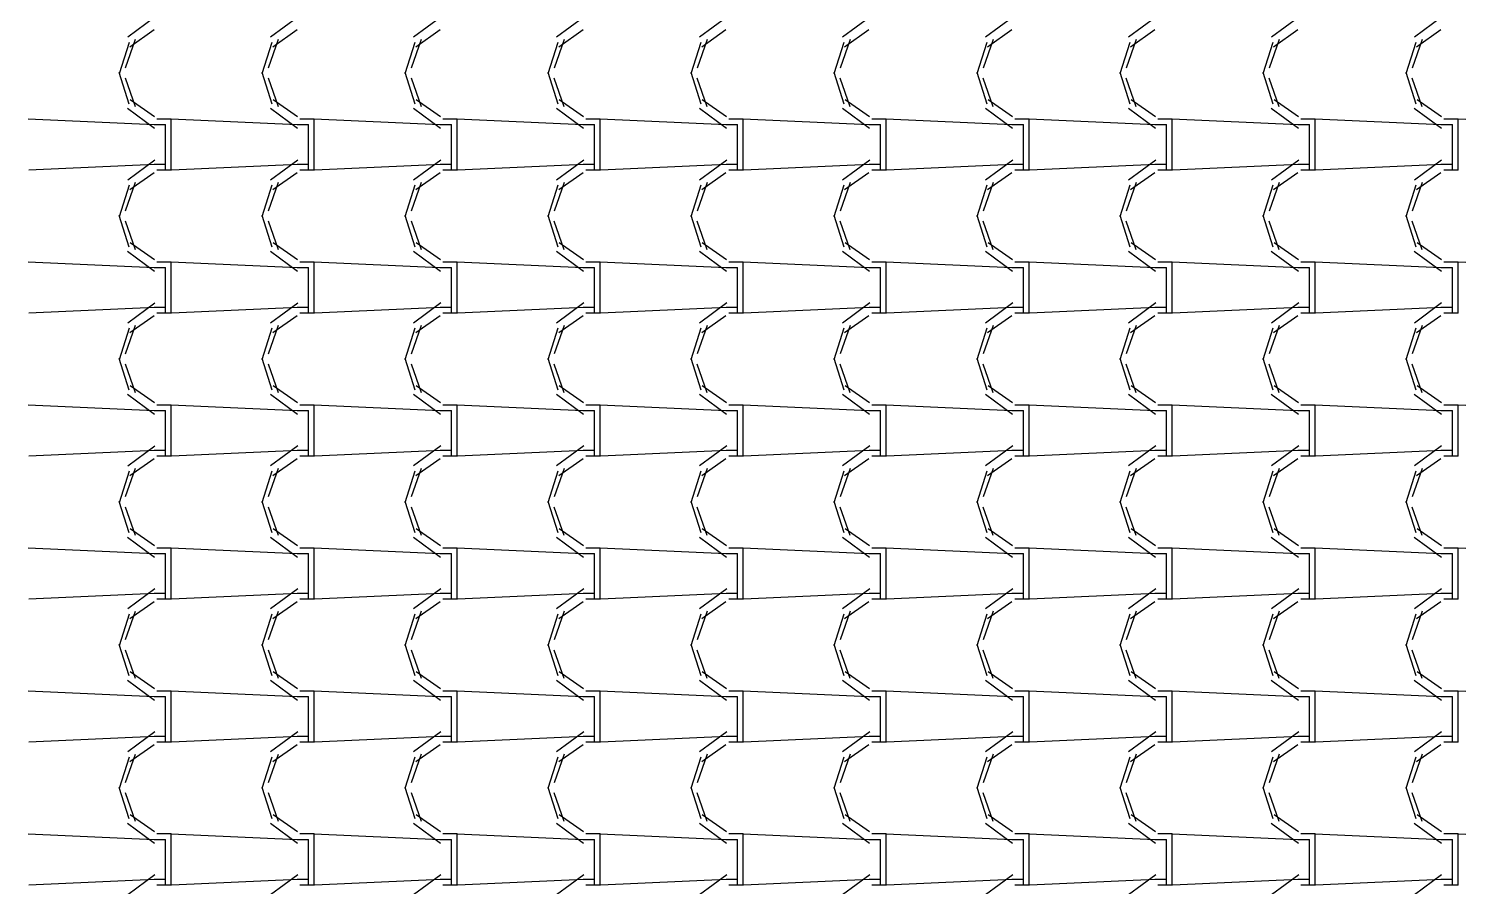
# Model space of a CAD drawing. Header units: millimetres. Extents: x -336 to -33, y -135 to 770.
# Drawn here: x -68.374 to -65.374, y 717.778 to 719.578 of the extents above; entities that cross this region are included whole.
import ezdxf

# ---------------------------------------------------------------- set-up
doc = ezdxf.new("R2010")
doc.units = ezdxf.units.MM
doc.header["$LTSCALE"] = 50
doc.header["$MEASUREMENT"] = 0
doc.layers.add('-HIDRO', color=8, linetype='CONTINUOUS')

msp = doc.modelspace()

# ---------------------------------------------------------------- linework, layer by layer
at = {"layer": '-HIDRO', "linetype": 'Continuous'}
for p, q in [((-68.1095, 719.6019), (-68.1665, 719.5599)), ((-67.8095, 719.6019), (-67.8665, 719.5599)), ((-67.5095, 719.6019), (-67.5665, 719.5599)), ((-67.2095, 719.6019), (-67.2665, 719.5599)), ((-66.9095, 719.6019), (-66.9665, 719.5599)), ((-66.6095, 719.602), (-66.6665, 719.56)), ((-66.3095, 719.602), (-66.3665, 719.56)), ((-66.0095, 719.602), (-66.0665, 719.56)), ((-65.7095, 719.602), (-65.7665, 719.56)), ((-65.4095, 719.602), (-65.4665, 719.56)), ((-68.1111, 719.5751), (-68.1621, 719.5391)), ((-67.8111, 719.5751), (-67.8621, 719.5391)), ((-67.5111, 719.5751), (-67.5621, 719.5391)), ((-67.2111, 719.5751), (-67.2621, 719.5391)), ((-66.9111, 719.5751), (-66.9621, 719.5391)), ((-66.6111, 719.5751), (-66.6621, 719.5391)), ((-66.3111, 719.5751), (-66.3621, 719.5391)), ((-66.0111, 719.5751), (-66.0621, 719.5391)), ((-65.7111, 719.5751), (-65.7621, 719.5391)), ((-65.4111, 719.5751), (-65.4621, 719.5391)), ((-68.1637, 719.5489), (-68.1847, 719.4829)), ((-68.1506, 719.5549), (-68.1716, 719.4949)), ((-67.8637, 719.5489), (-67.8847, 719.4829)), ((-67.8506, 719.5549), (-67.8716, 719.4949)), ((-67.5637, 719.5489), (-67.5847, 719.4829)), ((-67.5506, 719.5549), (-67.5716, 719.4949)), ((-67.2637, 719.5489), (-67.2847, 719.4829)), ((-67.2506, 719.555), (-67.2716, 719.495)), ((-66.9637, 719.5489), (-66.9847, 719.4829)), ((-66.9506, 719.555), (-66.9716, 719.495)), ((-66.6637, 719.5489), (-66.6847, 719.4829)), ((-66.6506, 719.555), (-66.6716, 719.495)), ((-66.3637, 719.5489), (-66.3847, 719.4829)), ((-66.3506, 719.555), (-66.3716, 719.495)), ((-66.0637, 719.5489), (-66.0847, 719.4829)), ((-66.0506, 719.555), (-66.0716, 719.495)), ((-65.7637, 719.5489), (-65.7847, 719.4829)), ((-65.7506, 719.555), (-65.7716, 719.495)), ((-65.4637, 719.5489), (-65.4847, 719.4829)), ((-65.4506, 719.555), (-65.4716, 719.495)), ((-68.1849, 719.4861), (-68.1639, 719.4201)), ((-68.172, 719.4745), (-68.151, 719.4145)), ((-67.8849, 719.4861), (-67.8639, 719.4201)), ((-67.872, 719.4745), (-67.851, 719.4145)), ((-67.5849, 719.4861), (-67.5639, 719.4201)), ((-67.572, 719.4745), (-67.551, 719.4145)), ((-67.2849, 719.4861), (-67.2639, 719.4201)), ((-67.272, 719.4745), (-67.251, 719.4145)), ((-66.9849, 719.4861), (-66.9639, 719.4201)), ((-66.972, 719.4745), (-66.951, 719.4145)), ((-66.6849, 719.4861), (-66.6639, 719.4201)), ((-66.672, 719.4745), (-66.651, 719.4145)), ((-66.3849, 719.4861), (-66.3639, 719.4201)), ((-66.372, 719.4745), (-66.351, 719.4145)), ((-66.0849, 719.4861), (-66.0639, 719.4201)), ((-66.072, 719.4745), (-66.051, 719.4145)), ((-65.7849, 719.4861), (-65.7639, 719.4201)), ((-65.772, 719.4745), (-65.751, 719.4145)), ((-65.4849, 719.4861), (-65.4639, 719.4201)), ((-65.472, 719.4745), (-65.451, 719.4145)), ((-68.1611, 719.429), (-68.1101, 719.393)), ((-67.8611, 719.429), (-67.8101, 719.393)), ((-67.5611, 719.429), (-67.5101, 719.393)), ((-67.2611, 719.429), (-67.2101, 719.393)), ((-66.9611, 719.429), (-66.9101, 719.393)), ((-66.6611, 719.429), (-66.6101, 719.393)), ((-66.3611, 719.429), (-66.3101, 719.393)), ((-66.0611, 719.429), (-66.0101, 719.393)), ((-65.7611, 719.429), (-65.7101, 719.393)), ((-65.4611, 719.429), (-65.4101, 719.393)), ((-68.1112, 719.3757), (-68.3752, 719.3877)), ((-68.1669, 719.4105), (-68.1099, 719.3685)), ((-68.105, 719.3885), (-68.075, 719.3885)), ((-67.8112, 719.3757), (-68.0752, 719.3877)), ((-68.075, 719.2925), (-68.075, 719.3885)), ((-67.8669, 719.4105), (-67.8099, 719.3685)), ((-67.805, 719.3885), (-67.775, 719.3885)), ((-67.5112, 719.3757), (-67.7752, 719.3877)), ((-67.775, 719.2925), (-67.775, 719.3885)), ((-67.5669, 719.4105), (-67.5099, 719.3685)), ((-67.505, 719.3885), (-67.475, 719.3885)), ((-67.2112, 719.3757), (-67.4752, 719.3877)), ((-67.475, 719.2925), (-67.475, 719.3885)), ((-67.2669, 719.4105), (-67.2099, 719.3685)), ((-67.205, 719.3885), (-67.175, 719.3885)), ((-66.9112, 719.3757), (-67.1752, 719.3877)), ((-67.175, 719.2925), (-67.175, 719.3885)), ((-66.9669, 719.4105), (-66.9099, 719.3685)), ((-66.905, 719.3885), (-66.875, 719.3885)), ((-66.6112, 719.3757), (-66.8752, 719.3877)), ((-66.875, 719.2925), (-66.875, 719.3885)), ((-66.6669, 719.4105), (-66.6099, 719.3685)), ((-66.605, 719.3885), (-66.575, 719.3885)), ((-66.3112, 719.3757), (-66.5752, 719.3877)), ((-66.575, 719.2925), (-66.575, 719.3885)), ((-66.3669, 719.4105), (-66.3099, 719.3685)), ((-66.305, 719.3885), (-66.275, 719.3885)), ((-66.0112, 719.3757), (-66.2752, 719.3877)), ((-66.275, 719.2925), (-66.275, 719.3885)), ((-66.0669, 719.4105), (-66.0099, 719.3685)), ((-66.005, 719.3885), (-65.975, 719.3885)), ((-65.7112, 719.3757), (-65.9752, 719.3877)), ((-65.975, 719.2925), (-65.975, 719.3885)), ((-65.7669, 719.4105), (-65.7099, 719.3685)), ((-65.705, 719.3885), (-65.675, 719.3885)), ((-65.4112, 719.3757), (-65.6752, 719.3877)), ((-65.675, 719.2925), (-65.675, 719.3885)), ((-65.4669, 719.4105), (-65.4099, 719.3685)), ((-65.405, 719.3885), (-65.375, 719.3885)), ((-65.1112, 719.3757), (-65.3752, 719.3877)), ((-65.375, 719.2925), (-65.375, 719.3885)), ((-68.111, 719.3765), (-68.087, 719.3765)), ((-68.087, 719.2925), (-68.087, 719.3765)), ((-67.811, 719.3765), (-67.787, 719.3765)), ((-67.787, 719.2925), (-67.787, 719.3765)), ((-67.511, 719.3765), (-67.487, 719.3765)), ((-67.487, 719.2925), (-67.487, 719.3765)), ((-67.211, 719.3765), (-67.187, 719.3765)), ((-67.187, 719.2925), (-67.187, 719.3765)), ((-66.911, 719.3765), (-66.887, 719.3765)), ((-66.887, 719.2925), (-66.887, 719.3765)), ((-66.611, 719.3765), (-66.587, 719.3765)), ((-66.587, 719.2925), (-66.587, 719.3765)), ((-66.311, 719.3765), (-66.287, 719.3765)), ((-66.287, 719.2925), (-66.287, 719.3765)), ((-66.011, 719.3765), (-65.987, 719.3765)), ((-65.987, 719.2925), (-65.987, 719.3765)), ((-65.711, 719.3765), (-65.687, 719.3765)), ((-65.687, 719.2925), (-65.687, 719.3765)), ((-65.411, 719.3765), (-65.387, 719.3765)), ((-65.387, 719.2925), (-65.387, 719.3765)), ((-68.1097, 719.2924), (-68.3737, 719.2804)), ((-68.1095, 719.3019), (-68.1665, 719.2599)), ((-68.087, 719.2925), (-68.111, 719.2925)), ((-68.087, 719.2805), (-68.087, 719.2925)), ((-68.075, 719.2805), (-68.075, 719.2925)), ((-67.8097, 719.2924), (-68.0737, 719.2804)), ((-67.8095, 719.3019), (-67.8665, 719.2599)), ((-67.787, 719.2925), (-67.811, 719.2925)), ((-67.787, 719.2805), (-67.787, 719.2925)), ((-67.775, 719.2805), (-67.775, 719.2925)), ((-67.5097, 719.2924), (-67.7737, 719.2804)), ((-67.5095, 719.3019), (-67.5665, 719.2599)), ((-67.487, 719.2925), (-67.511, 719.2925)), ((-67.487, 719.2805), (-67.487, 719.2925)), ((-67.475, 719.2805), (-67.475, 719.2925)), ((-67.2097, 719.2924), (-67.4737, 719.2804)), ((-67.2095, 719.302), (-67.2665, 719.26)), ((-67.187, 719.2925), (-67.211, 719.2925)), ((-67.187, 719.2805), (-67.187, 719.2925)), ((-67.175, 719.2805), (-67.175, 719.2925)), ((-66.9097, 719.2924), (-67.1737, 719.2804)), ((-66.9095, 719.302), (-66.9665, 719.26)), ((-66.887, 719.2925), (-66.911, 719.2925)), ((-66.887, 719.2805), (-66.887, 719.2925)), ((-66.875, 719.2805), (-66.875, 719.2925)), ((-66.6097, 719.2924), (-66.8737, 719.2804)), ((-66.6095, 719.302), (-66.6665, 719.26)), ((-66.587, 719.2925), (-66.611, 719.2925)), ((-66.587, 719.2805), (-66.587, 719.2925)), ((-66.575, 719.2805), (-66.575, 719.2925)), ((-66.3097, 719.2924), (-66.5737, 719.2804)), ((-66.3095, 719.302), (-66.3665, 719.26)), ((-66.287, 719.2925), (-66.311, 719.2925)), ((-66.287, 719.2805), (-66.287, 719.2925)), ((-66.275, 719.2805), (-66.275, 719.2925)), ((-66.0097, 719.2924), (-66.2737, 719.2804)), ((-66.0095, 719.302), (-66.0665, 719.26)), ((-65.987, 719.2925), (-66.011, 719.2925)), ((-65.987, 719.2805), (-65.987, 719.2925)), ((-65.975, 719.2805), (-65.975, 719.2925)), ((-65.7097, 719.2924), (-65.9737, 719.2804)), ((-65.7095, 719.302), (-65.7665, 719.26)), ((-65.687, 719.2925), (-65.711, 719.2925)), ((-65.687, 719.2805), (-65.687, 719.2925)), ((-65.675, 719.2805), (-65.675, 719.2925)), ((-65.4097, 719.2924), (-65.6737, 719.2804)), ((-65.4095, 719.302), (-65.4665, 719.26)), ((-65.387, 719.2925), (-65.411, 719.2925)), ((-65.387, 719.2805), (-65.387, 719.2925)), ((-65.375, 719.2805), (-65.375, 719.2925)), ((-68.1111, 719.2751), (-68.1621, 719.2391)), ((-68.075, 719.2805), (-68.105, 719.2805)), ((-67.8111, 719.2751), (-67.8621, 719.2391)), ((-67.775, 719.2805), (-67.805, 719.2805)), ((-67.5111, 719.2751), (-67.5621, 719.2391)), ((-67.475, 719.2805), (-67.505, 719.2805)), ((-67.2111, 719.2751), (-67.2621, 719.2391)), ((-67.175, 719.2805), (-67.205, 719.2805)), ((-66.9111, 719.2751), (-66.9621, 719.2391)), ((-66.875, 719.2805), (-66.905, 719.2805)), ((-66.6111, 719.2751), (-66.6621, 719.2391)), ((-66.575, 719.2805), (-66.605, 719.2805)), ((-66.3111, 719.2751), (-66.3621, 719.2391)), ((-66.275, 719.2805), (-66.305, 719.2805)), ((-66.0111, 719.2751), (-66.0621, 719.2391)), ((-65.975, 719.2805), (-66.005, 719.2805)), ((-65.7111, 719.2751), (-65.7621, 719.2391)), ((-65.675, 719.2805), (-65.705, 719.2805)), ((-65.4111, 719.2751), (-65.4621, 719.2391)), ((-65.375, 719.2805), (-65.405, 719.2805)), ((-68.1637, 719.2489), (-68.1847, 719.1829)), ((-68.1506, 719.2549), (-68.1716, 719.1949)), ((-67.8637, 719.2489), (-67.8847, 719.1829)), ((-67.8506, 719.2549), (-67.8716, 719.1949)), ((-67.5637, 719.2489), (-67.5847, 719.1829)), ((-67.5506, 719.2549), (-67.5716, 719.1949)), ((-67.2637, 719.2489), (-67.2847, 719.1829)), ((-67.2506, 719.255), (-67.2716, 719.195)), ((-66.9637, 719.2489), (-66.9847, 719.1829)), ((-66.9506, 719.255), (-66.9716, 719.195)), ((-66.6637, 719.2489), (-66.6847, 719.1829)), ((-66.6506, 719.255), (-66.6716, 719.195)), ((-66.3637, 719.2489), (-66.3847, 719.1829)), ((-66.3506, 719.255), (-66.3716, 719.195)), ((-66.0637, 719.2489), (-66.0847, 719.1829)), ((-66.0506, 719.255), (-66.0716, 719.195)), ((-65.7637, 719.2489), (-65.7847, 719.1829)), ((-65.7506, 719.255), (-65.7716, 719.195)), ((-65.4637, 719.2489), (-65.4847, 719.1829)), ((-65.4506, 719.255), (-65.4716, 719.195)), ((-68.1849, 719.1861), (-68.1639, 719.1201)), ((-68.172, 719.1745), (-68.151, 719.1145)), ((-67.8849, 719.1861), (-67.8639, 719.1201)), ((-67.872, 719.1745), (-67.851, 719.1145)), ((-67.5849, 719.1861), (-67.5639, 719.1201)), ((-67.572, 719.1745), (-67.551, 719.1145)), ((-67.2849, 719.1861), (-67.2639, 719.1201)), ((-67.272, 719.1745), (-67.251, 719.1145)), ((-66.9849, 719.1861), (-66.9639, 719.1201)), ((-66.972, 719.1745), (-66.951, 719.1145)), ((-66.6849, 719.1861), (-66.6639, 719.1201)), ((-66.672, 719.1745), (-66.651, 719.1145)), ((-66.3849, 719.1861), (-66.3639, 719.1201)), ((-66.372, 719.1745), (-66.351, 719.1145)), ((-66.0849, 719.1861), (-66.0639, 719.1201)), ((-66.072, 719.1745), (-66.051, 719.1145)), ((-65.7849, 719.1861), (-65.7639, 719.1201)), ((-65.772, 719.1745), (-65.751, 719.1145)), ((-65.4849, 719.1861), (-65.4639, 719.1201)), ((-65.472, 719.1745), (-65.451, 719.1145)), ((-68.1611, 719.129), (-68.1101, 719.093)), ((-67.8611, 719.129), (-67.8101, 719.093)), ((-67.5611, 719.129), (-67.5101, 719.093)), ((-67.2611, 719.129), (-67.2101, 719.093)), ((-66.9611, 719.129), (-66.9101, 719.093)), ((-66.6611, 719.129), (-66.6101, 719.093)), ((-66.3611, 719.129), (-66.3101, 719.093)), ((-66.0611, 719.129), (-66.0101, 719.093)), ((-65.7611, 719.129), (-65.7101, 719.093)), ((-65.4611, 719.129), (-65.4101, 719.093)), ((-68.1112, 719.0757), (-68.3752, 719.0877)), ((-68.1669, 719.1105), (-68.1099, 719.0685)), ((-68.105, 719.0885), (-68.075, 719.0885)), ((-67.8112, 719.0757), (-68.0752, 719.0877)), ((-68.075, 718.9925), (-68.075, 719.0885)), ((-67.8669, 719.1105), (-67.8099, 719.0685)), ((-67.805, 719.0885), (-67.775, 719.0885)), ((-67.5112, 719.0757), (-67.7752, 719.0877)), ((-67.775, 718.9925), (-67.775, 719.0885)), ((-67.5669, 719.1105), (-67.5099, 719.0685)), ((-67.505, 719.0885), (-67.475, 719.0885)), ((-67.2112, 719.0757), (-67.4752, 719.0877)), ((-67.475, 718.9925), (-67.475, 719.0885)), ((-67.2669, 719.1105), (-67.2099, 719.0685)), ((-67.205, 719.0885), (-67.175, 719.0885)), ((-66.9112, 719.0757), (-67.1752, 719.0877)), ((-67.175, 718.9925), (-67.175, 719.0885)), ((-66.9669, 719.1105), (-66.9099, 719.0685)), ((-66.905, 719.0885), (-66.875, 719.0885)), ((-66.6112, 719.0757), (-66.8752, 719.0877)), ((-66.875, 718.9925), (-66.875, 719.0885)), ((-66.6669, 719.1105), (-66.6099, 719.0685)), ((-66.605, 719.0885), (-66.575, 719.0885)), ((-66.3112, 719.0757), (-66.5752, 719.0877)), ((-66.575, 718.9925), (-66.575, 719.0885)), ((-66.3669, 719.1105), (-66.3099, 719.0685)), ((-66.305, 719.0885), (-66.275, 719.0885)), ((-66.0112, 719.0757), (-66.2752, 719.0877)), ((-66.275, 718.9925), (-66.275, 719.0885)), ((-66.0669, 719.1105), (-66.0099, 719.0685)), ((-66.005, 719.0885), (-65.975, 719.0885)), ((-65.7112, 719.0757), (-65.9752, 719.0877)), ((-65.975, 718.9925), (-65.975, 719.0885)), ((-65.7669, 719.1105), (-65.7099, 719.0685)), ((-65.705, 719.0885), (-65.675, 719.0885)), ((-65.4112, 719.0757), (-65.6752, 719.0877)), ((-65.675, 718.9925), (-65.675, 719.0885)), ((-65.4669, 719.1105), (-65.4099, 719.0685)), ((-65.405, 719.0885), (-65.375, 719.0885)), ((-65.1112, 719.0757), (-65.3752, 719.0877)), ((-65.375, 718.9925), (-65.375, 719.0885)), ((-68.111, 719.0765), (-68.087, 719.0765)), ((-68.087, 718.9925), (-68.087, 719.0765)), ((-67.811, 719.0765), (-67.787, 719.0765)), ((-67.787, 718.9925), (-67.787, 719.0765)), ((-67.511, 719.0765), (-67.487, 719.0765)), ((-67.487, 718.9925), (-67.487, 719.0765)), ((-67.211, 719.0765), (-67.187, 719.0765)), ((-67.187, 718.9925), (-67.187, 719.0765)), ((-66.911, 719.0765), (-66.887, 719.0765)), ((-66.887, 718.9925), (-66.887, 719.0765)), ((-66.611, 719.0765), (-66.587, 719.0765)), ((-66.587, 718.9925), (-66.587, 719.0765)), ((-66.311, 719.0765), (-66.287, 719.0765)), ((-66.287, 718.9925), (-66.287, 719.0765)), ((-66.011, 719.0765), (-65.987, 719.0765)), ((-65.987, 718.9925), (-65.987, 719.0765)), ((-65.711, 719.0765), (-65.687, 719.0765)), ((-65.687, 718.9925), (-65.687, 719.0765)), ((-65.411, 719.0765), (-65.387, 719.0765)), ((-65.387, 718.9925), (-65.387, 719.0765)), ((-68.1097, 718.9924), (-68.3737, 718.9804)), ((-68.1095, 719.0019), (-68.1665, 718.9599)), ((-68.087, 718.9925), (-68.111, 718.9925)), ((-68.087, 718.9805), (-68.087, 718.9925)), ((-68.075, 718.9805), (-68.075, 718.9925)), ((-67.8097, 718.9924), (-68.0737, 718.9804)), ((-67.8095, 719.0019), (-67.8665, 718.9599)), ((-67.787, 718.9925), (-67.811, 718.9925)), ((-67.787, 718.9805), (-67.787, 718.9925)), ((-67.775, 718.9805), (-67.775, 718.9925)), ((-67.5097, 718.9924), (-67.7737, 718.9804)), ((-67.5095, 719.002), (-67.5665, 718.96)), ((-67.487, 718.9925), (-67.511, 718.9925)), ((-67.487, 718.9805), (-67.487, 718.9925)), ((-67.475, 718.9805), (-67.475, 718.9925)), ((-67.2097, 718.9924), (-67.4737, 718.9804)), ((-67.2095, 719.002), (-67.2665, 718.96)), ((-67.187, 718.9925), (-67.211, 718.9925)), ((-67.187, 718.9805), (-67.187, 718.9925)), ((-67.175, 718.9805), (-67.175, 718.9925)), ((-66.9097, 718.9924), (-67.1737, 718.9804)), ((-66.9095, 719.002), (-66.9665, 718.96)), ((-66.887, 718.9925), (-66.911, 718.9925)), ((-66.887, 718.9805), (-66.887, 718.9925)), ((-66.875, 718.9805), (-66.875, 718.9925)), ((-66.6097, 718.9924), (-66.8737, 718.9804)), ((-66.6095, 719.002), (-66.6665, 718.96)), ((-66.587, 718.9925), (-66.611, 718.9925)), ((-66.587, 718.9805), (-66.587, 718.9925)), ((-66.575, 718.9805), (-66.575, 718.9925)), ((-66.3097, 718.9924), (-66.5737, 718.9804)), ((-66.3095, 719.002), (-66.3665, 718.96)), ((-66.287, 718.9925), (-66.311, 718.9925)), ((-66.287, 718.9805), (-66.287, 718.9925)), ((-66.275, 718.9805), (-66.275, 718.9925)), ((-66.0097, 718.9924), (-66.2737, 718.9804)), ((-66.0095, 719.002), (-66.0665, 718.96)), ((-65.987, 718.9925), (-66.011, 718.9925)), ((-65.987, 718.9805), (-65.987, 718.9925)), ((-65.975, 718.9805), (-65.975, 718.9925)), ((-65.7097, 718.9924), (-65.9737, 718.9804)), ((-65.7095, 719.002), (-65.7665, 718.96)), ((-65.687, 718.9925), (-65.711, 718.9925)), ((-65.687, 718.9805), (-65.687, 718.9925)), ((-65.675, 718.9805), (-65.675, 718.9925)), ((-65.4097, 718.9924), (-65.6737, 718.9804)), ((-65.4095, 719.002), (-65.4665, 718.96)), ((-65.387, 718.9925), (-65.411, 718.9925)), ((-65.387, 718.9805), (-65.387, 718.9925)), ((-65.375, 718.9805), (-65.375, 718.9925)), ((-68.1111, 718.9751), (-68.1621, 718.9391)), ((-68.075, 718.9805), (-68.105, 718.9805)), ((-67.8111, 718.9751), (-67.8621, 718.9391)), ((-67.775, 718.9805), (-67.805, 718.9805)), ((-67.5111, 718.9751), (-67.5621, 718.9391)), ((-67.475, 718.9805), (-67.505, 718.9805)), ((-67.2111, 718.9751), (-67.2621, 718.9391)), ((-67.175, 718.9805), (-67.205, 718.9805)), ((-66.9111, 718.9751), (-66.9621, 718.9391)), ((-66.875, 718.9805), (-66.905, 718.9805)), ((-66.6111, 718.9751), (-66.6621, 718.9391)), ((-66.575, 718.9805), (-66.605, 718.9805)), ((-66.3111, 718.9751), (-66.3621, 718.9391)), ((-66.275, 718.9805), (-66.305, 718.9805)), ((-66.0111, 718.9751), (-66.0621, 718.9391)), ((-65.975, 718.9805), (-66.005, 718.9805)), ((-65.7111, 718.9751), (-65.7621, 718.9391)), ((-65.675, 718.9805), (-65.705, 718.9805)), ((-65.4111, 718.9751), (-65.4621, 718.9391)), ((-65.375, 718.9805), (-65.405, 718.9805)), ((-68.1637, 718.9489), (-68.1847, 718.8829)), ((-68.1506, 718.9549), (-68.1716, 718.8949)), ((-67.8637, 718.9489), (-67.8847, 718.8829)), ((-67.8506, 718.9549), (-67.8716, 718.8949)), ((-67.5637, 718.9489), (-67.5847, 718.8829)), ((-67.5506, 718.9549), (-67.5716, 718.8949)), ((-67.2637, 718.9489), (-67.2847, 718.8829)), ((-67.2506, 718.955), (-67.2716, 718.895)), ((-66.9637, 718.9489), (-66.9847, 718.8829)), ((-66.9506, 718.955), (-66.9716, 718.895)), ((-66.6637, 718.9489), (-66.6847, 718.8829)), ((-66.6506, 718.955), (-66.6716, 718.895)), ((-66.3637, 718.9489), (-66.3847, 718.8829)), ((-66.3506, 718.955), (-66.3716, 718.895)), ((-66.0637, 718.9489), (-66.0847, 718.8829)), ((-66.0506, 718.955), (-66.0716, 718.895)), ((-65.7637, 718.9489), (-65.7847, 718.8829)), ((-65.7506, 718.955), (-65.7716, 718.895)), ((-65.4637, 718.9489), (-65.4847, 718.8829)), ((-65.4506, 718.955), (-65.4716, 718.895)), ((-68.1849, 718.8861), (-68.1639, 718.8201)), ((-68.172, 718.8745), (-68.151, 718.8145)), ((-67.8849, 718.8861), (-67.8639, 718.8201)), ((-67.872, 718.8745), (-67.851, 718.8145)), ((-67.5849, 718.8861), (-67.5639, 718.8201)), ((-67.572, 718.8745), (-67.551, 718.8145)), ((-67.2849, 718.8861), (-67.2639, 718.8201)), ((-67.272, 718.8745), (-67.251, 718.8145)), ((-66.9849, 718.8861), (-66.9639, 718.8201)), ((-66.972, 718.8745), (-66.951, 718.8145)), ((-66.6849, 718.8861), (-66.6639, 718.8201)), ((-66.672, 718.8745), (-66.651, 718.8145)), ((-66.3849, 718.8861), (-66.3639, 718.8201)), ((-66.372, 718.8745), (-66.351, 718.8145)), ((-66.0849, 718.8861), (-66.0639, 718.8201)), ((-66.072, 718.8745), (-66.051, 718.8145)), ((-65.7849, 718.8861), (-65.7639, 718.8201)), ((-65.772, 718.8745), (-65.751, 718.8145)), ((-65.4849, 718.8861), (-65.4639, 718.8201)), ((-65.472, 718.8745), (-65.451, 718.8145)), ((-68.1611, 718.829), (-68.1101, 718.793)), ((-67.8611, 718.829), (-67.8101, 718.793)), ((-67.5611, 718.829), (-67.5101, 718.793)), ((-67.2611, 718.829), (-67.2101, 718.793)), ((-66.9611, 718.829), (-66.9101, 718.793)), ((-66.6611, 718.829), (-66.6101, 718.793)), ((-66.3611, 718.829), (-66.3101, 718.793)), ((-66.0611, 718.829), (-66.0101, 718.793)), ((-65.7611, 718.829), (-65.7101, 718.793)), ((-65.4611, 718.829), (-65.4101, 718.793)), ((-68.1112, 718.7757), (-68.3752, 718.7877)), ((-68.1669, 718.8105), (-68.1099, 718.7685)), ((-68.105, 718.7885), (-68.075, 718.7885)), ((-67.8112, 718.7757), (-68.0752, 718.7877)), ((-68.075, 718.6925), (-68.075, 718.7885)), ((-67.8669, 718.8105), (-67.8099, 718.7685)), ((-67.805, 718.7885), (-67.775, 718.7885)), ((-67.5112, 718.7757), (-67.7752, 718.7877)), ((-67.775, 718.6925), (-67.775, 718.7885)), ((-67.5669, 718.8105), (-67.5099, 718.7685)), ((-67.505, 718.7885), (-67.475, 718.7885)), ((-67.2112, 718.7757), (-67.4752, 718.7877)), ((-67.475, 718.6925), (-67.475, 718.7885)), ((-67.2669, 718.8105), (-67.2099, 718.7685)), ((-67.205, 718.7885), (-67.175, 718.7885)), ((-66.9112, 718.7757), (-67.1752, 718.7877)), ((-67.175, 718.6925), (-67.175, 718.7885)), ((-66.9669, 718.8105), (-66.9099, 718.7685)), ((-66.905, 718.7885), (-66.875, 718.7885)), ((-66.6112, 718.7757), (-66.8752, 718.7877)), ((-66.875, 718.6925), (-66.875, 718.7885)), ((-66.6669, 718.8105), (-66.6099, 718.7685)), ((-66.605, 718.7885), (-66.575, 718.7885)), ((-66.3112, 718.7757), (-66.5752, 718.7877)), ((-66.575, 718.6925), (-66.575, 718.7885)), ((-66.3669, 718.8105), (-66.3099, 718.7685)), ((-66.305, 718.7885), (-66.275, 718.7885)), ((-66.0112, 718.7757), (-66.2752, 718.7877)), ((-66.275, 718.6925), (-66.275, 718.7885)), ((-66.0669, 718.8105), (-66.0099, 718.7685)), ((-66.005, 718.7885), (-65.975, 718.7885)), ((-65.7112, 718.7757), (-65.9752, 718.7877)), ((-65.975, 718.6925), (-65.975, 718.7885)), ((-65.7669, 718.8105), (-65.7099, 718.7685)), ((-65.705, 718.7885), (-65.675, 718.7885)), ((-65.4112, 718.7757), (-65.6752, 718.7877)), ((-65.675, 718.6925), (-65.675, 718.7885)), ((-65.4669, 718.8105), (-65.4099, 718.7685)), ((-65.405, 718.7885), (-65.375, 718.7885)), ((-65.1112, 718.7757), (-65.3752, 718.7877)), ((-65.375, 718.6925), (-65.375, 718.7885)), ((-68.111, 718.7765), (-68.087, 718.7765)), ((-68.087, 718.6925), (-68.087, 718.7765)), ((-67.811, 718.7765), (-67.787, 718.7765)), ((-67.787, 718.6925), (-67.787, 718.7765)), ((-67.511, 718.7765), (-67.487, 718.7765)), ((-67.487, 718.6925), (-67.487, 718.7765)), ((-67.211, 718.7765), (-67.187, 718.7765)), ((-67.187, 718.6925), (-67.187, 718.7765)), ((-66.911, 718.7765), (-66.887, 718.7765)), ((-66.887, 718.6925), (-66.887, 718.7765)), ((-66.611, 718.7765), (-66.587, 718.7765)), ((-66.587, 718.6925), (-66.587, 718.7765)), ((-66.311, 718.7765), (-66.287, 718.7765)), ((-66.287, 718.6925), (-66.287, 718.7765)), ((-66.011, 718.7765), (-65.987, 718.7765)), ((-65.987, 718.6925), (-65.987, 718.7765)), ((-65.711, 718.7765), (-65.687, 718.7765)), ((-65.687, 718.6925), (-65.687, 718.7765)), ((-65.411, 718.7765), (-65.387, 718.7765)), ((-65.387, 718.6925), (-65.387, 718.7765)), ((-68.1097, 718.6924), (-68.3737, 718.6804)), ((-68.1095, 718.7019), (-68.1665, 718.6599)), ((-68.087, 718.6925), (-68.111, 718.6925)), ((-68.087, 718.6805), (-68.087, 718.6925)), ((-68.075, 718.6805), (-68.075, 718.6925)), ((-67.8097, 718.6924), (-68.0737, 718.6804)), ((-67.8095, 718.702), (-67.8665, 718.66)), ((-67.787, 718.6925), (-67.811, 718.6925)), ((-67.787, 718.6805), (-67.787, 718.6925)), ((-67.775, 718.6805), (-67.775, 718.6925)), ((-67.5097, 718.6924), (-67.7737, 718.6804)), ((-67.5095, 718.702), (-67.5665, 718.66)), ((-67.487, 718.6925), (-67.511, 718.6925)), ((-67.487, 718.6805), (-67.487, 718.6925)), ((-67.475, 718.6805), (-67.475, 718.6925)), ((-67.2097, 718.6924), (-67.4737, 718.6804)), ((-67.2095, 718.702), (-67.2665, 718.66)), ((-67.187, 718.6925), (-67.211, 718.6925)), ((-67.187, 718.6805), (-67.187, 718.6925)), ((-67.175, 718.6805), (-67.175, 718.6925)), ((-66.9097, 718.6924), (-67.1737, 718.6804)), ((-66.9095, 718.702), (-66.9665, 718.66)), ((-66.887, 718.6925), (-66.911, 718.6925)), ((-66.887, 718.6805), (-66.887, 718.6925)), ((-66.875, 718.6805), (-66.875, 718.6925)), ((-66.6097, 718.6924), (-66.8737, 718.6804)), ((-66.6095, 718.702), (-66.6665, 718.66)), ((-66.587, 718.6925), (-66.611, 718.6925)), ((-66.587, 718.6805), (-66.587, 718.6925)), ((-66.575, 718.6805), (-66.575, 718.6925)), ((-66.3097, 718.6924), (-66.5737, 718.6804)), ((-66.3095, 718.702), (-66.3665, 718.66)), ((-66.287, 718.6925), (-66.311, 718.6925)), ((-66.287, 718.6805), (-66.287, 718.6925)), ((-66.275, 718.6805), (-66.275, 718.6925)), ((-66.0097, 718.6924), (-66.2737, 718.6804)), ((-66.0095, 718.702), (-66.0665, 718.66)), ((-65.987, 718.6925), (-66.011, 718.6925)), ((-65.987, 718.6805), (-65.987, 718.6925)), ((-65.975, 718.6805), (-65.975, 718.6925)), ((-65.7097, 718.6924), (-65.9737, 718.6804)), ((-65.7095, 718.702), (-65.7665, 718.66)), ((-65.687, 718.6925), (-65.711, 718.6925)), ((-65.687, 718.6805), (-65.687, 718.6925)), ((-65.675, 718.6805), (-65.675, 718.6925)), ((-65.4097, 718.6924), (-65.6737, 718.6804)), ((-65.4095, 718.702), (-65.4665, 718.66)), ((-65.387, 718.6925), (-65.411, 718.6925)), ((-65.387, 718.6805), (-65.387, 718.6925)), ((-65.375, 718.6805), (-65.375, 718.6925)), ((-68.1111, 718.6751), (-68.1621, 718.6391)), ((-68.075, 718.6805), (-68.105, 718.6805)), ((-67.8111, 718.6751), (-67.8621, 718.6391)), ((-67.775, 718.6805), (-67.805, 718.6805)), ((-67.5111, 718.6751), (-67.5621, 718.6391)), ((-67.475, 718.6805), (-67.505, 718.6805)), ((-67.2111, 718.6751), (-67.2621, 718.6391)), ((-67.175, 718.6805), (-67.205, 718.6805)), ((-66.9111, 718.6751), (-66.9621, 718.6391)), ((-66.875, 718.6805), (-66.905, 718.6805)), ((-66.6111, 718.6751), (-66.6621, 718.6391)), ((-66.575, 718.6805), (-66.605, 718.6805)), ((-66.3111, 718.6751), (-66.3621, 718.6391)), ((-66.275, 718.6805), (-66.305, 718.6805)), ((-66.0111, 718.6751), (-66.0621, 718.6391)), ((-65.975, 718.6805), (-66.005, 718.6805)), ((-65.7111, 718.6751), (-65.7621, 718.6391)), ((-65.675, 718.6805), (-65.705, 718.6805)), ((-65.4111, 718.6751), (-65.4621, 718.6391)), ((-65.375, 718.6805), (-65.405, 718.6805)), ((-68.1637, 718.6489), (-68.1847, 718.5829)), ((-68.1506, 718.6549), (-68.1716, 718.5949)), ((-67.8637, 718.6489), (-67.8847, 718.5829)), ((-67.8506, 718.6549), (-67.8716, 718.5949)), ((-67.5637, 718.6489), (-67.5847, 718.5829)), ((-67.5506, 718.655), (-67.5716, 718.595)), ((-67.2637, 718.6489), (-67.2847, 718.5829)), ((-67.2506, 718.655), (-67.2716, 718.595)), ((-66.9637, 718.6489), (-66.9847, 718.5829)), ((-66.9506, 718.655), (-66.9716, 718.595)), ((-66.6637, 718.6489), (-66.6847, 718.5829)), ((-66.6506, 718.655), (-66.6716, 718.595)), ((-66.3637, 718.6489), (-66.3847, 718.5829)), ((-66.3506, 718.655), (-66.3716, 718.595)), ((-66.0637, 718.6489), (-66.0847, 718.5829)), ((-66.0506, 718.655), (-66.0716, 718.595)), ((-65.7637, 718.6489), (-65.7847, 718.5829)), ((-65.7506, 718.655), (-65.7716, 718.595)), ((-65.4637, 718.6489), (-65.4847, 718.5829)), ((-65.4506, 718.655), (-65.4716, 718.595)), ((-68.1849, 718.5861), (-68.1639, 718.5201)), ((-68.172, 718.5745), (-68.151, 718.5145)), ((-67.8849, 718.5861), (-67.8639, 718.5201)), ((-67.872, 718.5745), (-67.851, 718.5145)), ((-67.5849, 718.5861), (-67.5639, 718.5201)), ((-67.572, 718.5745), (-67.551, 718.5145)), ((-67.2849, 718.5861), (-67.2639, 718.5201)), ((-67.272, 718.5745), (-67.251, 718.5145)), ((-66.9849, 718.5861), (-66.9639, 718.5201)), ((-66.972, 718.5745), (-66.951, 718.5145)), ((-66.6849, 718.5861), (-66.6639, 718.5201)), ((-66.672, 718.5745), (-66.651, 718.5145)), ((-66.3849, 718.5861), (-66.3639, 718.5201)), ((-66.372, 718.5745), (-66.351, 718.5145)), ((-66.0849, 718.5861), (-66.0639, 718.5201)), ((-66.072, 718.5745), (-66.051, 718.5145)), ((-65.7849, 718.5861), (-65.7639, 718.5201)), ((-65.772, 718.5745), (-65.751, 718.5145)), ((-65.4849, 718.5861), (-65.4639, 718.5201)), ((-65.472, 718.5745), (-65.451, 718.5145)), ((-68.1611, 718.529), (-68.1101, 718.493)), ((-67.8611, 718.529), (-67.8101, 718.493)), ((-67.5611, 718.529), (-67.5101, 718.493)), ((-67.2611, 718.529), (-67.2101, 718.493)), ((-66.9611, 718.529), (-66.9101, 718.493)), ((-66.6611, 718.529), (-66.6101, 718.493)), ((-66.3611, 718.529), (-66.3101, 718.493)), ((-66.0611, 718.529), (-66.0101, 718.493)), ((-65.7611, 718.529), (-65.7101, 718.493)), ((-65.4611, 718.529), (-65.4101, 718.493)), ((-68.1112, 718.4757), (-68.3752, 718.4877)), ((-68.1669, 718.5105), (-68.1099, 718.4685)), ((-68.105, 718.4885), (-68.075, 718.4885)), ((-67.8112, 718.4757), (-68.0752, 718.4877)), ((-68.075, 718.3925), (-68.075, 718.4885)), ((-67.8669, 718.5105), (-67.8099, 718.4685)), ((-67.805, 718.4885), (-67.775, 718.4885)), ((-67.5112, 718.4757), (-67.7752, 718.4877)), ((-67.775, 718.3925), (-67.775, 718.4885)), ((-67.5669, 718.5105), (-67.5099, 718.4685)), ((-67.505, 718.4885), (-67.475, 718.4885)), ((-67.2112, 718.4757), (-67.4752, 718.4877)), ((-67.475, 718.3925), (-67.475, 718.4885)), ((-67.2669, 718.5105), (-67.2099, 718.4685)), ((-67.205, 718.4885), (-67.175, 718.4885)), ((-66.9112, 718.4757), (-67.1752, 718.4877)), ((-67.175, 718.3925), (-67.175, 718.4885)), ((-66.9669, 718.5105), (-66.9099, 718.4685)), ((-66.905, 718.4885), (-66.875, 718.4885)), ((-66.6112, 718.4757), (-66.8752, 718.4877)), ((-66.875, 718.3925), (-66.875, 718.4885)), ((-66.6669, 718.5105), (-66.6099, 718.4685)), ((-66.605, 718.4885), (-66.575, 718.4885)), ((-66.3112, 718.4757), (-66.5752, 718.4877)), ((-66.575, 718.3925), (-66.575, 718.4885)), ((-66.3669, 718.5105), (-66.3099, 718.4685)), ((-66.305, 718.4885), (-66.275, 718.4885)), ((-66.0112, 718.4757), (-66.2752, 718.4877)), ((-66.275, 718.3925), (-66.275, 718.4885)), ((-66.0669, 718.5105), (-66.0099, 718.4685)), ((-66.005, 718.4885), (-65.975, 718.4885)), ((-65.7112, 718.4757), (-65.9752, 718.4877)), ((-65.975, 718.3925), (-65.975, 718.4885)), ((-65.7669, 718.5105), (-65.7099, 718.4685)), ((-65.705, 718.4885), (-65.675, 718.4885)), ((-65.4112, 718.4757), (-65.6752, 718.4877)), ((-65.675, 718.3925), (-65.675, 718.4885)), ((-65.4669, 718.5105), (-65.4099, 718.4685)), ((-65.405, 718.4885), (-65.375, 718.4885)), ((-65.1112, 718.4757), (-65.3752, 718.4877)), ((-65.375, 718.3925), (-65.375, 718.4885)), ((-68.111, 718.4765), (-68.087, 718.4765)), ((-68.087, 718.3925), (-68.087, 718.4765)), ((-67.811, 718.4765), (-67.787, 718.4765)), ((-67.787, 718.3925), (-67.787, 718.4765)), ((-67.511, 718.4765), (-67.487, 718.4765)), ((-67.487, 718.3925), (-67.487, 718.4765)), ((-67.211, 718.4765), (-67.187, 718.4765)), ((-67.187, 718.3925), (-67.187, 718.4765)), ((-66.911, 718.4765), (-66.887, 718.4765)), ((-66.887, 718.3925), (-66.887, 718.4765)), ((-66.611, 718.4765), (-66.587, 718.4765)), ((-66.587, 718.3925), (-66.587, 718.4765)), ((-66.311, 718.4765), (-66.287, 718.4765)), ((-66.287, 718.3925), (-66.287, 718.4765)), ((-66.011, 718.4765), (-65.987, 718.4765)), ((-65.987, 718.3925), (-65.987, 718.4765)), ((-65.711, 718.4765), (-65.687, 718.4765)), ((-65.687, 718.3925), (-65.687, 718.4765)), ((-65.411, 718.4765), (-65.387, 718.4765)), ((-65.387, 718.3925), (-65.387, 718.4765)), ((-68.1097, 718.3924), (-68.3737, 718.3804)), ((-68.1095, 718.402), (-68.1665, 718.36)), ((-68.087, 718.3925), (-68.111, 718.3925)), ((-68.087, 718.3805), (-68.087, 718.3925)), ((-68.075, 718.3805), (-68.075, 718.3925)), ((-67.8097, 718.3924), (-68.0737, 718.3804)), ((-67.8095, 718.402), (-67.8665, 718.36)), ((-67.787, 718.3925), (-67.811, 718.3925)), ((-67.787, 718.3805), (-67.787, 718.3925)), ((-67.775, 718.3805), (-67.775, 718.3925)), ((-67.5097, 718.3924), (-67.7737, 718.3804)), ((-67.5095, 718.402), (-67.5665, 718.36)), ((-67.487, 718.3925), (-67.511, 718.3925)), ((-67.487, 718.3805), (-67.487, 718.3925)), ((-67.475, 718.3805), (-67.475, 718.3925)), ((-67.2097, 718.3924), (-67.4737, 718.3804)), ((-67.2095, 718.402), (-67.2665, 718.36)), ((-67.187, 718.3925), (-67.211, 718.3925)), ((-67.187, 718.3805), (-67.187, 718.3925)), ((-67.175, 718.3805), (-67.175, 718.3925)), ((-66.9097, 718.3924), (-67.1737, 718.3804)), ((-66.9095, 718.402), (-66.9665, 718.36)), ((-66.887, 718.3925), (-66.911, 718.3925)), ((-66.887, 718.3805), (-66.887, 718.3925)), ((-66.875, 718.3805), (-66.875, 718.3925)), ((-66.6097, 718.3924), (-66.8737, 718.3804)), ((-66.6095, 718.402), (-66.6665, 718.36)), ((-66.587, 718.3925), (-66.611, 718.3925)), ((-66.587, 718.3805), (-66.587, 718.3925)), ((-66.575, 718.3805), (-66.575, 718.3925)), ((-66.3097, 718.3924), (-66.5737, 718.3804)), ((-66.3095, 718.402), (-66.3665, 718.36)), ((-66.287, 718.3925), (-66.311, 718.3925)), ((-66.287, 718.3805), (-66.287, 718.3925)), ((-66.275, 718.3805), (-66.275, 718.3925)), ((-66.0097, 718.3924), (-66.2737, 718.3804)), ((-66.0095, 718.402), (-66.0665, 718.36)), ((-65.987, 718.3925), (-66.011, 718.3925)), ((-65.987, 718.3805), (-65.987, 718.3925)), ((-65.975, 718.3805), (-65.975, 718.3925)), ((-65.7097, 718.3924), (-65.9737, 718.3804)), ((-65.7095, 718.402), (-65.7665, 718.36)), ((-65.687, 718.3925), (-65.711, 718.3925)), ((-65.687, 718.3805), (-65.687, 718.3925)), ((-65.675, 718.3805), (-65.675, 718.3925)), ((-65.4097, 718.3924), (-65.6737, 718.3804)), ((-65.4095, 718.402), (-65.4665, 718.36)), ((-65.387, 718.3925), (-65.411, 718.3925)), ((-65.387, 718.3805), (-65.387, 718.3925)), ((-65.375, 718.3805), (-65.375, 718.3925)), ((-68.1111, 718.3751), (-68.1621, 718.3391)), ((-68.075, 718.3805), (-68.105, 718.3805)), ((-67.8111, 718.3751), (-67.8621, 718.3391)), ((-67.775, 718.3805), (-67.805, 718.3805)), ((-67.5111, 718.3751), (-67.5621, 718.3391)), ((-67.475, 718.3805), (-67.505, 718.3805)), ((-67.2111, 718.3751), (-67.2621, 718.3391)), ((-67.175, 718.3805), (-67.205, 718.3805)), ((-66.9111, 718.3751), (-66.9621, 718.3391)), ((-66.875, 718.3805), (-66.905, 718.3805)), ((-66.6111, 718.3751), (-66.6621, 718.3391)), ((-66.575, 718.3805), (-66.605, 718.3805)), ((-66.3111, 718.3751), (-66.3621, 718.3391)), ((-66.275, 718.3805), (-66.305, 718.3805)), ((-66.0111, 718.3751), (-66.0621, 718.3391)), ((-65.975, 718.3805), (-66.005, 718.3805)), ((-65.7111, 718.3751), (-65.7621, 718.3391)), ((-65.675, 718.3805), (-65.705, 718.3805)), ((-65.4111, 718.3751), (-65.4621, 718.3391)), ((-65.375, 718.3805), (-65.405, 718.3805)), ((-68.1637, 718.3489), (-68.1847, 718.2829)), ((-68.1506, 718.3549), (-68.1716, 718.2949)), ((-67.8637, 718.3489), (-67.8847, 718.2829)), ((-67.8506, 718.3549), (-67.8716, 718.2949)), ((-67.5637, 718.3489), (-67.5847, 718.2829)), ((-67.5506, 718.355), (-67.5716, 718.295)), ((-67.2637, 718.3489), (-67.2847, 718.2829)), ((-67.2506, 718.355), (-67.2716, 718.295)), ((-66.9637, 718.3489), (-66.9847, 718.2829)), ((-66.9506, 718.355), (-66.9716, 718.295)), ((-66.6637, 718.3489), (-66.6847, 718.2829)), ((-66.6506, 718.355), (-66.6716, 718.295)), ((-66.3637, 718.3489), (-66.3847, 718.2829)), ((-66.3506, 718.355), (-66.3716, 718.295)), ((-66.0637, 718.3489), (-66.0847, 718.2829)), ((-66.0506, 718.355), (-66.0716, 718.295)), ((-65.7637, 718.3489), (-65.7847, 718.2829)), ((-65.7506, 718.355), (-65.7716, 718.295)), ((-65.4637, 718.3489), (-65.4847, 718.2829)), ((-65.4506, 718.355), (-65.4716, 718.295)), ((-68.1849, 718.2861), (-68.1639, 718.2201)), ((-68.172, 718.2745), (-68.151, 718.2145)), ((-67.8849, 718.2861), (-67.8639, 718.2201)), ((-67.872, 718.2745), (-67.851, 718.2145)), ((-67.5849, 718.2861), (-67.5639, 718.2201)), ((-67.572, 718.2745), (-67.551, 718.2145)), ((-67.2849, 718.2861), (-67.2639, 718.2201)), ((-67.272, 718.2745), (-67.251, 718.2145)), ((-66.9849, 718.2861), (-66.9639, 718.2201)), ((-66.972, 718.2745), (-66.951, 718.2145)), ((-66.6849, 718.2861), (-66.6639, 718.2201)), ((-66.672, 718.2745), (-66.651, 718.2145)), ((-66.3849, 718.2861), (-66.3639, 718.2201)), ((-66.372, 718.2745), (-66.351, 718.2145)), ((-66.0849, 718.2861), (-66.0639, 718.2201)), ((-66.072, 718.2745), (-66.051, 718.2145)), ((-65.7849, 718.2861), (-65.7639, 718.2201)), ((-65.772, 718.2745), (-65.751, 718.2145)), ((-65.4849, 718.2861), (-65.4639, 718.2201)), ((-65.472, 718.2745), (-65.451, 718.2145)), ((-68.1611, 718.229), (-68.1101, 718.193)), ((-67.8611, 718.229), (-67.8101, 718.193)), ((-67.5611, 718.229), (-67.5101, 718.193)), ((-67.2611, 718.229), (-67.2101, 718.193)), ((-66.9611, 718.229), (-66.9101, 718.193)), ((-66.6611, 718.229), (-66.6101, 718.193)), ((-66.3611, 718.229), (-66.3101, 718.193)), ((-66.0611, 718.229), (-66.0101, 718.193)), ((-65.7611, 718.229), (-65.7101, 718.193)), ((-65.4611, 718.229), (-65.4101, 718.193)), ((-68.1112, 718.1757), (-68.3752, 718.1877)), ((-68.1669, 718.2105), (-68.1099, 718.1685)), ((-68.105, 718.1885), (-68.075, 718.1885)), ((-67.8112, 718.1757), (-68.0752, 718.1877)), ((-68.075, 718.0925), (-68.075, 718.1885)), ((-67.8669, 718.2105), (-67.8099, 718.1685)), ((-67.805, 718.1885), (-67.775, 718.1885)), ((-67.5112, 718.1757), (-67.7752, 718.1877)), ((-67.775, 718.0925), (-67.775, 718.1885)), ((-67.5669, 718.2105), (-67.5099, 718.1685)), ((-67.505, 718.1885), (-67.475, 718.1885)), ((-67.2112, 718.1757), (-67.4752, 718.1877)), ((-67.475, 718.0925), (-67.475, 718.1885)), ((-67.2669, 718.2105), (-67.2099, 718.1685)), ((-67.205, 718.1885), (-67.175, 718.1885)), ((-66.9112, 718.1757), (-67.1752, 718.1877)), ((-67.175, 718.0925), (-67.175, 718.1885)), ((-66.9669, 718.2105), (-66.9099, 718.1685)), ((-66.905, 718.1885), (-66.875, 718.1885)), ((-66.6112, 718.1757), (-66.8752, 718.1877)), ((-66.875, 718.0925), (-66.875, 718.1885)), ((-66.6669, 718.2105), (-66.6099, 718.1685)), ((-66.605, 718.1885), (-66.575, 718.1885)), ((-66.3112, 718.1757), (-66.5752, 718.1877)), ((-66.575, 718.0925), (-66.575, 718.1885)), ((-66.3669, 718.2105), (-66.3099, 718.1685)), ((-66.305, 718.1885), (-66.275, 718.1885)), ((-66.0112, 718.1757), (-66.2752, 718.1877)), ((-66.275, 718.0925), (-66.275, 718.1885)), ((-66.0669, 718.2105), (-66.0099, 718.1685)), ((-66.005, 718.1885), (-65.975, 718.1885)), ((-65.7112, 718.1757), (-65.9752, 718.1877)), ((-65.975, 718.0925), (-65.975, 718.1885)), ((-65.7669, 718.2105), (-65.7099, 718.1685)), ((-65.705, 718.1885), (-65.675, 718.1885)), ((-65.4112, 718.1757), (-65.6752, 718.1877)), ((-65.675, 718.0925), (-65.675, 718.1885)), ((-65.4669, 718.2105), (-65.4099, 718.1685)), ((-65.405, 718.1885), (-65.375, 718.1885)), ((-65.1112, 718.1757), (-65.3752, 718.1877)), ((-65.375, 718.0925), (-65.375, 718.1885)), ((-68.111, 718.1765), (-68.087, 718.1765)), ((-68.087, 718.0925), (-68.087, 718.1765)), ((-67.811, 718.1765), (-67.787, 718.1765)), ((-67.787, 718.0925), (-67.787, 718.1765)), ((-67.511, 718.1765), (-67.487, 718.1765)), ((-67.487, 718.0925), (-67.487, 718.1765)), ((-67.211, 718.1765), (-67.187, 718.1765)), ((-67.187, 718.0925), (-67.187, 718.1765)), ((-66.911, 718.1765), (-66.887, 718.1765)), ((-66.887, 718.0925), (-66.887, 718.1765)), ((-66.611, 718.1765), (-66.587, 718.1765)), ((-66.587, 718.0925), (-66.587, 718.1765)), ((-66.311, 718.1765), (-66.287, 718.1765)), ((-66.287, 718.0925), (-66.287, 718.1765)), ((-66.011, 718.1765), (-65.987, 718.1765)), ((-65.987, 718.0925), (-65.987, 718.1765)), ((-65.711, 718.1765), (-65.687, 718.1765)), ((-65.687, 718.0925), (-65.687, 718.1765)), ((-65.411, 718.1765), (-65.387, 718.1765)), ((-65.387, 718.0925), (-65.387, 718.1765)), ((-68.1097, 718.0924), (-68.3737, 718.0804)), ((-68.1095, 718.102), (-68.1665, 718.06)), ((-68.087, 718.0925), (-68.111, 718.0925)), ((-68.087, 718.0805), (-68.087, 718.0925)), ((-68.075, 718.0805), (-68.075, 718.0925)), ((-67.8097, 718.0924), (-68.0737, 718.0804)), ((-67.8095, 718.102), (-67.8665, 718.06)), ((-67.787, 718.0925), (-67.811, 718.0925)), ((-67.787, 718.0805), (-67.787, 718.0925)), ((-67.775, 718.0805), (-67.775, 718.0925)), ((-67.5097, 718.0924), (-67.7737, 718.0804)), ((-67.5095, 718.102), (-67.5665, 718.06)), ((-67.487, 718.0925), (-67.511, 718.0925)), ((-67.487, 718.0805), (-67.487, 718.0925)), ((-67.475, 718.0805), (-67.475, 718.0925)), ((-67.2097, 718.0924), (-67.4737, 718.0804)), ((-67.2095, 718.102), (-67.2665, 718.06)), ((-67.187, 718.0925), (-67.211, 718.0925)), ((-67.187, 718.0805), (-67.187, 718.0925)), ((-67.175, 718.0805), (-67.175, 718.0925)), ((-66.9097, 718.0924), (-67.1737, 718.0804)), ((-66.9095, 718.102), (-66.9665, 718.06)), ((-66.887, 718.0925), (-66.911, 718.0925)), ((-66.887, 718.0805), (-66.887, 718.0925)), ((-66.875, 718.0805), (-66.875, 718.0925)), ((-66.6097, 718.0924), (-66.8737, 718.0804)), ((-66.6095, 718.102), (-66.6665, 718.06)), ((-66.587, 718.0925), (-66.611, 718.0925)), ((-66.587, 718.0805), (-66.587, 718.0925)), ((-66.575, 718.0805), (-66.575, 718.0925)), ((-66.3097, 718.0924), (-66.5737, 718.0804)), ((-66.3095, 718.102), (-66.3665, 718.06)), ((-66.287, 718.0925), (-66.311, 718.0925)), ((-66.287, 718.0805), (-66.287, 718.0925)), ((-66.275, 718.0805), (-66.275, 718.0925)), ((-66.0097, 718.0924), (-66.2737, 718.0804)), ((-66.0095, 718.102), (-66.0665, 718.06)), ((-65.987, 718.0925), (-66.011, 718.0925)), ((-65.987, 718.0805), (-65.987, 718.0925)), ((-65.975, 718.0805), (-65.975, 718.0925)), ((-65.7097, 718.0924), (-65.9737, 718.0804)), ((-65.7095, 718.102), (-65.7665, 718.06)), ((-65.687, 718.0925), (-65.711, 718.0925)), ((-65.687, 718.0805), (-65.687, 718.0925)), ((-65.675, 718.0805), (-65.675, 718.0925)), ((-65.4097, 718.0924), (-65.6737, 718.0804)), ((-65.4095, 718.102), (-65.4665, 718.06)), ((-65.387, 718.0925), (-65.411, 718.0925)), ((-65.387, 718.0805), (-65.387, 718.0925)), ((-65.375, 718.0805), (-65.375, 718.0925)), ((-68.1111, 718.0751), (-68.1621, 718.0391)), ((-68.075, 718.0805), (-68.105, 718.0805)), ((-67.8111, 718.0751), (-67.8621, 718.0391)), ((-67.775, 718.0805), (-67.805, 718.0805)), ((-67.5111, 718.0751), (-67.5621, 718.0391)), ((-67.475, 718.0805), (-67.505, 718.0805)), ((-67.2111, 718.0751), (-67.2621, 718.0391)), ((-67.175, 718.0805), (-67.205, 718.0805)), ((-66.9111, 718.0751), (-66.9621, 718.0391)), ((-66.875, 718.0805), (-66.905, 718.0805)), ((-66.6111, 718.0751), (-66.6621, 718.0391)), ((-66.575, 718.0805), (-66.605, 718.0805)), ((-66.3111, 718.0751), (-66.3621, 718.0391)), ((-66.275, 718.0805), (-66.305, 718.0805)), ((-66.0111, 718.0751), (-66.0621, 718.0391)), ((-65.975, 718.0805), (-66.005, 718.0805)), ((-65.7111, 718.0751), (-65.7621, 718.0391)), ((-65.675, 718.0805), (-65.705, 718.0805)), ((-65.4111, 718.0751), (-65.4621, 718.0391)), ((-65.375, 718.0805), (-65.405, 718.0805)), ((-68.1637, 718.0489), (-68.1847, 717.9829)), ((-68.1506, 718.0549), (-68.1716, 717.9949)), ((-67.8637, 718.0489), (-67.8847, 717.9829)), ((-67.8506, 718.0549), (-67.8716, 717.9949)), ((-67.5637, 718.0489), (-67.5847, 717.9829)), ((-67.5506, 718.055), (-67.5716, 717.995)), ((-67.2637, 718.0489), (-67.2847, 717.9829)), ((-67.2506, 718.055), (-67.2716, 717.995)), ((-66.9637, 718.0489), (-66.9847, 717.9829)), ((-66.9506, 718.055), (-66.9716, 717.995)), ((-66.6637, 718.0489), (-66.6847, 717.9829)), ((-66.6506, 718.055), (-66.6716, 717.995)), ((-66.3637, 718.0489), (-66.3847, 717.9829)), ((-66.3506, 718.055), (-66.3716, 717.995)), ((-66.0637, 718.0489), (-66.0847, 717.9829)), ((-66.0506, 718.055), (-66.0716, 717.995)), ((-65.7637, 718.0489), (-65.7847, 717.9829)), ((-65.7506, 718.055), (-65.7716, 717.995)), ((-65.4637, 718.0489), (-65.4847, 717.9829)), ((-65.4506, 718.055), (-65.4716, 717.995)), ((-68.1849, 717.9861), (-68.1639, 717.9201)), ((-68.172, 717.9745), (-68.151, 717.9145)), ((-67.8849, 717.9861), (-67.8639, 717.9201)), ((-67.872, 717.9745), (-67.851, 717.9145)), ((-67.5849, 717.9861), (-67.5639, 717.9201)), ((-67.572, 717.9745), (-67.551, 717.9145)), ((-67.2849, 717.9861), (-67.2639, 717.9201)), ((-67.272, 717.9745), (-67.251, 717.9145)), ((-66.9849, 717.9861), (-66.9639, 717.9201)), ((-66.972, 717.9745), (-66.951, 717.9145)), ((-66.6849, 717.9861), (-66.6639, 717.9201)), ((-66.672, 717.9745), (-66.651, 717.9145)), ((-66.3849, 717.9861), (-66.3639, 717.9201)), ((-66.372, 717.9745), (-66.351, 717.9145)), ((-66.0849, 717.9861), (-66.0639, 717.9201)), ((-66.072, 717.9745), (-66.051, 717.9145)), ((-65.7849, 717.9861), (-65.7639, 717.9201)), ((-65.772, 717.9745), (-65.751, 717.9145)), ((-65.4849, 717.9861), (-65.4639, 717.9201)), ((-65.472, 717.9745), (-65.451, 717.9145)), ((-68.1611, 717.929), (-68.1101, 717.893)), ((-67.8611, 717.929), (-67.8101, 717.893)), ((-67.5611, 717.929), (-67.5101, 717.893)), ((-67.2611, 717.929), (-67.2101, 717.893)), ((-66.9611, 717.929), (-66.9101, 717.893)), ((-66.6611, 717.929), (-66.6101, 717.893)), ((-66.3611, 717.929), (-66.3101, 717.893)), ((-66.0611, 717.929), (-66.0101, 717.893)), ((-65.7611, 717.929), (-65.7101, 717.893)), ((-65.4611, 717.929), (-65.4101, 717.893)), ((-68.1112, 717.8757), (-68.3752, 717.8877)), ((-68.1669, 717.9105), (-68.1099, 717.8685)), ((-68.105, 717.8885), (-68.075, 717.8885)), ((-67.8112, 717.8757), (-68.0752, 717.8877)), ((-68.075, 717.7925), (-68.075, 717.8885)), ((-67.8669, 717.9105), (-67.8099, 717.8685)), ((-67.805, 717.8885), (-67.775, 717.8885)), ((-67.5112, 717.8757), (-67.7752, 717.8877)), ((-67.775, 717.7925), (-67.775, 717.8885)), ((-67.5669, 717.9105), (-67.5099, 717.8685)), ((-67.505, 717.8885), (-67.475, 717.8885)), ((-67.2112, 717.8757), (-67.4752, 717.8877)), ((-67.475, 717.7925), (-67.475, 717.8885)), ((-67.2669, 717.9105), (-67.2099, 717.8685)), ((-67.205, 717.8885), (-67.175, 717.8885)), ((-66.9112, 717.8757), (-67.1752, 717.8877)), ((-67.175, 717.7925), (-67.175, 717.8885)), ((-66.9669, 717.9105), (-66.9099, 717.8685)), ((-66.905, 717.8885), (-66.875, 717.8885)), ((-66.6112, 717.8757), (-66.8752, 717.8877)), ((-66.875, 717.7925), (-66.875, 717.8885)), ((-66.6669, 717.9105), (-66.6099, 717.8685)), ((-66.605, 717.8885), (-66.575, 717.8885)), ((-66.3112, 717.8757), (-66.5752, 717.8877)), ((-66.575, 717.7925), (-66.575, 717.8885)), ((-66.3669, 717.9105), (-66.3099, 717.8685)), ((-66.305, 717.8885), (-66.275, 717.8885)), ((-66.0112, 717.8757), (-66.2752, 717.8877)), ((-66.275, 717.7925), (-66.275, 717.8885)), ((-66.0669, 717.9105), (-66.0099, 717.8685)), ((-66.005, 717.8885), (-65.975, 717.8885)), ((-65.7112, 717.8757), (-65.9752, 717.8877)), ((-65.975, 717.7925), (-65.975, 717.8885)), ((-65.7669, 717.9105), (-65.7099, 717.8685)), ((-65.705, 717.8885), (-65.675, 717.8885)), ((-65.4112, 717.8757), (-65.6752, 717.8877)), ((-65.675, 717.7925), (-65.675, 717.8885)), ((-65.4669, 717.9105), (-65.4099, 717.8685)), ((-65.405, 717.8885), (-65.375, 717.8885)), ((-65.1112, 717.8757), (-65.3752, 717.8877)), ((-65.375, 717.7925), (-65.375, 717.8885)), ((-68.111, 717.8765), (-68.087, 717.8765)), ((-68.087, 717.7925), (-68.087, 717.8765)), ((-67.811, 717.8765), (-67.787, 717.8765)), ((-67.787, 717.7925), (-67.787, 717.8765)), ((-67.511, 717.8765), (-67.487, 717.8765)), ((-67.487, 717.7925), (-67.487, 717.8765)), ((-67.211, 717.8765), (-67.187, 717.8765)), ((-67.187, 717.7925), (-67.187, 717.8765)), ((-66.911, 717.8765), (-66.887, 717.8765)), ((-66.887, 717.7925), (-66.887, 717.8765)), ((-66.611, 717.8765), (-66.587, 717.8765)), ((-66.587, 717.7925), (-66.587, 717.8765)), ((-66.311, 717.8765), (-66.287, 717.8765)), ((-66.287, 717.7925), (-66.287, 717.8765)), ((-66.011, 717.8765), (-65.987, 717.8765)), ((-65.987, 717.7925), (-65.987, 717.8765)), ((-65.711, 717.8765), (-65.687, 717.8765)), ((-65.687, 717.7925), (-65.687, 717.8765)), ((-65.411, 717.8765), (-65.387, 717.8765)), ((-65.387, 717.7925), (-65.387, 717.8765)), ((-68.1097, 717.7924), (-68.3737, 717.7804)), ((-68.1095, 717.802), (-68.1665, 717.76)), ((-68.087, 717.7925), (-68.111, 717.7925)), ((-68.087, 717.7805), (-68.087, 717.7925)), ((-68.075, 717.7805), (-68.075, 717.7925)), ((-67.8097, 717.7924), (-68.0737, 717.7804)), ((-67.8095, 717.802), (-67.8665, 717.76)), ((-67.787, 717.7925), (-67.811, 717.7925)), ((-67.787, 717.7805), (-67.787, 717.7925)), ((-67.775, 717.7805), (-67.775, 717.7925)), ((-67.5097, 717.7924), (-67.7737, 717.7804)), ((-67.5095, 717.802), (-67.5665, 717.76)), ((-67.487, 717.7925), (-67.511, 717.7925)), ((-67.487, 717.7805), (-67.487, 717.7925)), ((-67.475, 717.7805), (-67.475, 717.7925)), ((-67.2097, 717.7924), (-67.4737, 717.7804)), ((-67.2095, 717.802), (-67.2665, 717.76)), ((-67.187, 717.7925), (-67.211, 717.7925)), ((-67.187, 717.7805), (-67.187, 717.7925)), ((-67.175, 717.7805), (-67.175, 717.7925)), ((-66.9097, 717.7924), (-67.1737, 717.7804)), ((-66.9095, 717.802), (-66.9665, 717.76)), ((-66.887, 717.7925), (-66.911, 717.7925)), ((-66.887, 717.7805), (-66.887, 717.7925)), ((-66.875, 717.7805), (-66.875, 717.7925)), ((-66.6097, 717.7924), (-66.8737, 717.7804)), ((-66.6095, 717.802), (-66.6665, 717.76)), ((-66.587, 717.7925), (-66.611, 717.7925)), ((-66.587, 717.7805), (-66.587, 717.7925)), ((-66.575, 717.7805), (-66.575, 717.7925)), ((-66.3097, 717.7924), (-66.5737, 717.7804)), ((-66.3095, 717.802), (-66.3665, 717.76)), ((-66.287, 717.7925), (-66.311, 717.7925)), ((-66.287, 717.7805), (-66.287, 717.7925)), ((-66.275, 717.7805), (-66.275, 717.7925)), ((-66.0097, 717.7924), (-66.2737, 717.7804)), ((-66.0095, 717.802), (-66.0665, 717.76)), ((-65.987, 717.7925), (-66.011, 717.7925)), ((-65.987, 717.7805), (-65.987, 717.7925)), ((-65.975, 717.7805), (-65.975, 717.7925)), ((-65.7097, 717.7924), (-65.9737, 717.7804)), ((-65.7095, 717.802), (-65.7665, 717.76)), ((-65.687, 717.7925), (-65.711, 717.7925)), ((-65.687, 717.7805), (-65.687, 717.7925)), ((-65.675, 717.7805), (-65.675, 717.7925)), ((-65.4097, 717.7924), (-65.6737, 717.7804)), ((-65.4095, 717.802), (-65.4665, 717.76)), ((-65.387, 717.7925), (-65.411, 717.7925)), ((-65.387, 717.7805), (-65.387, 717.7925)), ((-65.375, 717.7805), (-65.375, 717.7925)), ((-68.075, 717.7805), (-68.105, 717.7805)), ((-67.775, 717.7805), (-67.805, 717.7805)), ((-67.475, 717.7805), (-67.505, 717.7805)), ((-67.175, 717.7805), (-67.205, 717.7805)), ((-66.875, 717.7805), (-66.905, 717.7805)), ((-66.575, 717.7805), (-66.605, 717.7805)), ((-66.275, 717.7805), (-66.305, 717.7805)), ((-65.975, 717.7805), (-66.005, 717.7805)), ((-65.675, 717.7805), (-65.705, 717.7805)), ((-65.375, 717.7805), (-65.405, 717.7805))]:
    msp.add_line(p, q, dxfattribs=at)

doc.saveas('drawing.dxf')
